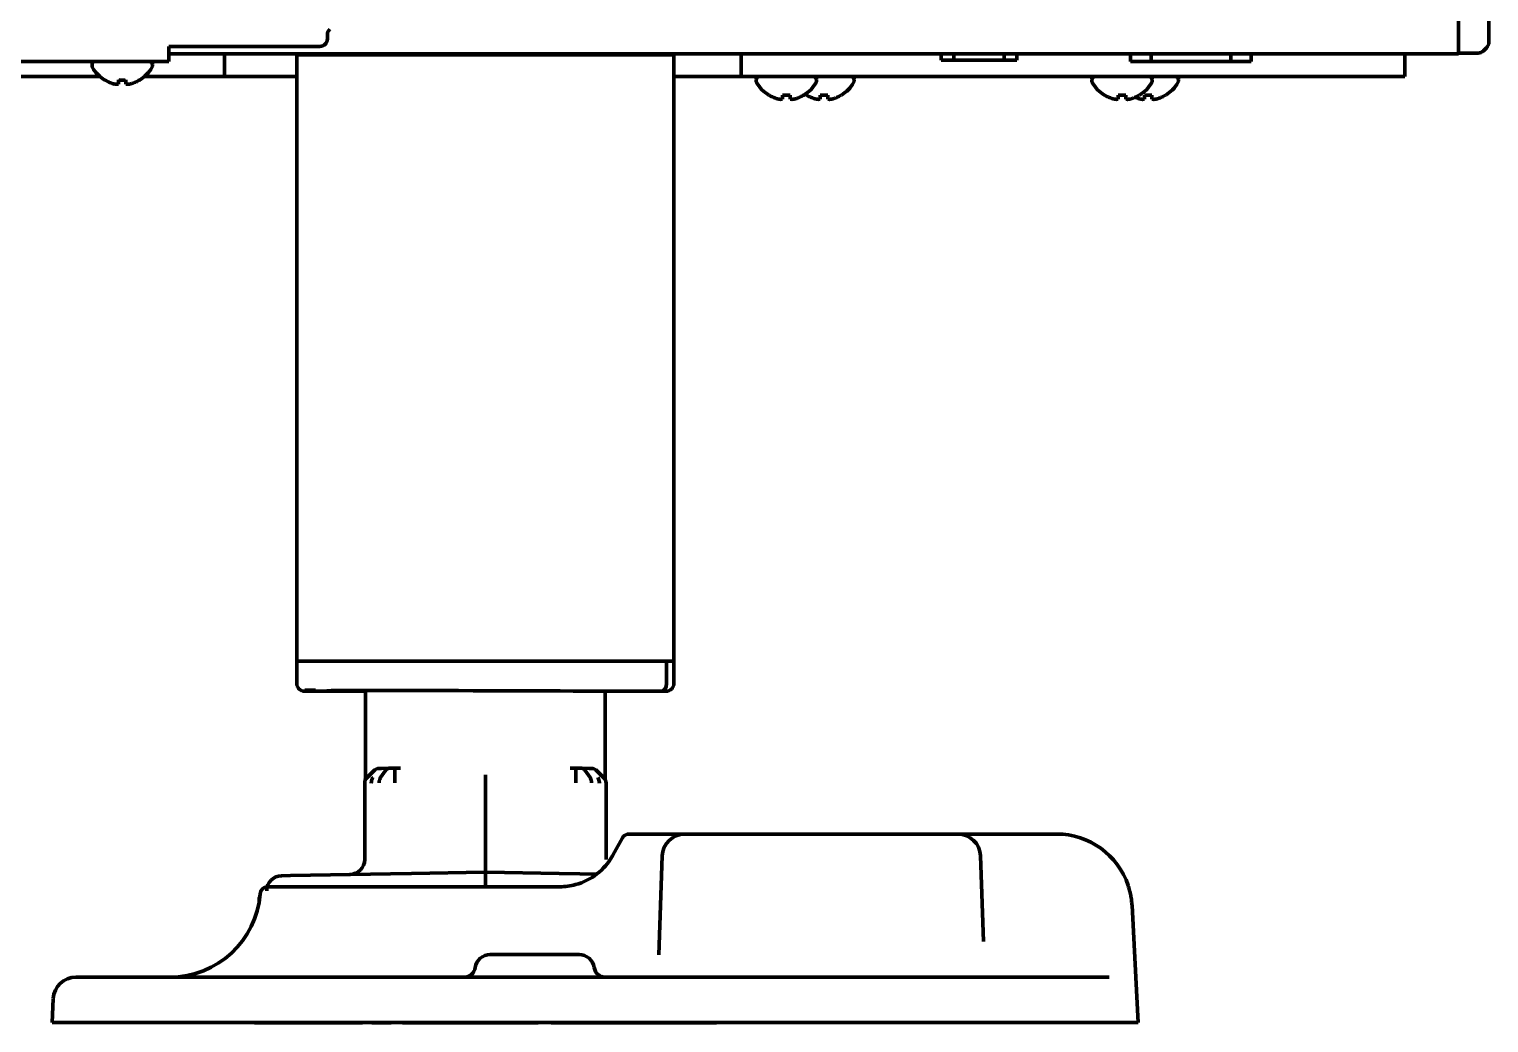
# Model space of a CAD drawing. Header units: inches. Extents: x -3077 to 7201, y 316 to 5463.
# Drawn here: x 5286.7 to 5480.3, y 1905.2 to 2037.1 of the extents above; entities that cross this region are included whole.
import ezdxf

# ---------------------------------------------------------------- set-up
doc = ezdxf.new("R2010")
doc.units = ezdxf.units.IN

msp = doc.modelspace()

# ---------------------------------------------------------------- linework, layer by layer
at = {"linetype": 'Continuous', "lineweight": 70}
for p, q in [((5476.28, 2081.96), (5476.28, 2035.56)), ((5480.28, 2035.48), (5480.28, 2082.03)), ((5326.28, 2035.76), (5326.28, 2036.32)), ((5305.28, 2034.76), (5325.28, 2034.76)), ((5305.28, 2034.76), (5305.28, 2032.76)), ((5476.28, 2035.56), (5476.28, 2033.76)), ((5479.57, 2034.17), (5479.99, 2034.59)), ((5480.28, 2035.48), (5480.28, 2035.29)), ((4726.08, 2032.76), (5305.28, 2032.76)), ((5295.08, 2032.36), (5295.08, 2032.16)), ((5303.08, 2032.16), (5303.08, 2032.36)), ((5305.27, 2033.76), (5476.28, 2033.76)), ((5312.64, 2033.76), (5312.64, 2030.76)), ((5322.23, 2033.66), (5322.23, 2033.76)), ((5324.03, 2033.66), (5322.23, 2033.66)), ((5322.23, 2033.66), (5322.23, 1953.21)), ((5323.43, 2033.66), (5323.43, 2033.76)), ((5370.43, 2033.66), (5324.03, 2033.66)), ((5372.23, 2033.66), (5370.43, 2033.66)), ((5371.03, 2033.66), (5371.03, 2033.76)), ((5372.23, 2033.66), (5372.23, 2033.76)), ((5372.23, 1953.21), (5372.23, 2033.66)), ((5381.14, 2033.76), (5381.14, 2030.76)), ((5407.68, 2033.76), (5407.68, 2032.96)), ((5409.36, 2032.96), (5407.68, 2032.96)), ((5409.36, 2032.96), (5409.36, 2033.76)), ((5416, 2032.96), (5409.36, 2032.96)), ((5416, 2033.76), (5416, 2032.96)), ((5417.68, 2032.96), (5416, 2032.96)), ((5417.68, 2032.96), (5417.68, 2033.76)), ((5432.78, 2033.76), (5432.78, 2032.76)), ((5435.49, 2032.76), (5432.78, 2032.76)), ((5435.49, 2033.76), (5435.49, 2032.76)), ((5435.49, 2032.76), (5446.07, 2032.76)), ((5446.07, 2032.76), (5446.07, 2033.76)), ((5446.07, 2032.76), (5448.78, 2032.76)), ((5448.78, 2032.76), (5448.78, 2033.76)), ((5469.14, 2033.76), (5469.14, 2030.76)), ((5476.28, 2033.88), (5478.86, 2033.88)), ((5296.12, 2030.76), (5249.8, 2030.76)), ((5296.78, 2030.28), (5296.78, 2030.31)), ((5301.38, 2030.31), (5301.38, 2030.28)), ((5309.64, 2030.76), (5302.03, 2030.76)), ((5312.64, 2030.76), (5309.64, 2030.76)), ((5320.64, 2030.76), (5312.64, 2030.76)), ((5322.23, 2030.76), (5320.64, 2030.76)), ((5373.14, 2030.76), (5372.23, 2030.76)), ((5381.14, 2030.76), (5373.14, 2030.76)), ((5389.14, 2030.76), (5381.14, 2030.76)), ((5383.14, 2030.36), (5383.14, 2030.16)), ((5466.14, 2030.76), (5389.14, 2030.76)), ((5391.14, 2030.16), (5391.14, 2030.36)), ((5396.12, 2030.16), (5396.12, 2030.36)), ((5427.64, 2030.36), (5427.64, 2030.16)), ((5435.64, 2030.16), (5435.64, 2030.36)), ((5439.12, 2030.16), (5439.12, 2030.36)), ((5469.14, 2030.76), (5466.14, 2030.76)), ((5384.84, 2028.28), (5384.84, 2028.31)), ((5389.44, 2028.31), (5389.44, 2028.28)), ((5389.82, 2028.28), (5389.82, 2028.31)), ((5394.42, 2028.31), (5394.42, 2028.28)), ((5429.34, 2028.28), (5429.34, 2028.31)), ((5433.94, 2028.31), (5433.94, 2028.28)), ((5437.42, 2028.31), (5437.42, 2028.28)), ((5324.03, 1953.21), (5322.23, 1953.21)), ((5322.23, 1950.35), (5322.23, 1953.21)), ((5370.43, 1953.21), (5324.03, 1953.21)), ((5372.23, 1953.21), (5370.43, 1953.21)), ((5371.27, 1953.21), (5371.27, 1950.21)), ((5371.27, 1953.21), (5371.27, 1950.21)), ((5372.23, 1950.21), (5372.23, 1953.21)), ((5322.23, 1950.35), (5322.23, 1950.21)), ((5323.66, 1949.21), (5323.89, 1949.21)), ((5323.66, 1949.21), (5323.89, 1949.21)), ((5323.89, 1949.21), (5331.35, 1949.21)), ((5323.89, 1949.21), (5331.35, 1949.21)), ((5331.35, 1949.3), (5331.35, 1937.51)), ((5362.08, 1949.21), (5370.56, 1949.21)), ((5362.08, 1949.21), (5370.56, 1949.21)), ((5363.1, 1937.51), (5363.1, 1949.21)), ((5370.57, 1949.21), (5370.79, 1949.21)), ((5370.57, 1949.21), (5370.8, 1949.21)), ((5332.44, 1938.66), (5331.52, 1937.72)), ((5333.14, 1938.96), (5333.45, 1938.97)), ((5333.99, 1938.69), (5333.34, 1937.74)), ((5333.45, 1938.97), (5334.48, 1938.98)), ((5335.21, 1938.7), (5335.21, 1937.76)), ((5335.22, 1939), (5335.98, 1939.01)), ((5347.23, 1927.21), (5347.23, 1937.27)), ((5358.48, 1939.01), (5359.24, 1939)), ((5359.25, 1938.7), (5359.25, 1937.76)), ((5359.97, 1938.98), (5361.01, 1938.97)), ((5360.47, 1938.69), (5361.12, 1937.74)), ((5361.01, 1938.97), (5361.32, 1938.96)), ((5361.12, 1937.74), (5361.12, 1937.74)), ((5362.02, 1938.66), (5362.94, 1937.72)), ((5331.23, 1926.89), (5331.23, 1937.02)), ((5363.23, 1937.02), (5363.23, 1926.89)), ((5365.41, 1929.74), (5364.35, 1927.85)), ((5366.28, 1930.26), (5367.68, 1930.26)), ((5367.68, 1930.26), (5373.68, 1930.26)), ((5373.68, 1930.26), (5379.17, 1930.26)), ((5379.17, 1930.26), (5404.39, 1930.26)), ((5404.39, 1930.26), (5409.88, 1930.26)), ((5409.88, 1930.26), (5418.1, 1930.26)), ((5418.1, 1930.26), (5422.98, 1930.26)), ((5364.35, 1927.85), (5364.07, 1927.35)), ((5370.22, 1914.25), (5370.68, 1927.36)), ((5412.88, 1927.36), (5413.28, 1915.99)), ((5320.21, 1924.73), (5321.38, 1924.75)), ((5321.38, 1924.75), (5334.67, 1924.99)), ((5334.67, 1924.99), (5337.43, 1925.03)), ((5337.43, 1925.03), (5347.12, 1925.2)), ((5347.12, 1925.2), (5347.23, 1925.21)), ((5347.23, 1925.21), (5347.33, 1925.2)), ((5347.33, 1925.2), (5357.03, 1925.03)), ((5357.03, 1925.03), (5359.78, 1924.99)), ((5359.78, 1924.99), (5362.01, 1924.95)), ((5353.78, 1923.26), (5318.36, 1923.26)), ((5357.09, 1923.26), (5353.78, 1923.26)), ((5317.24, 1921.46), (5317.24, 1921.71)), ((5317.24, 1921.34), (5317.24, 1921.46)), ((5432.97, 1920.78), (5433.6, 1908.64)), ((5359.68, 1914.26), (5347.87, 1914.26)), ((5353.78, 1911.26), (5292.94, 1911.26)), ((5425.62, 1911.26), (5353.78, 1911.26)), ((5429.95, 1911.26), (5425.62, 1911.26)), ((5289.94, 1908.41), (5289.78, 1905.26)), ((5433.6, 1908.64), (5433.78, 1905.26)), ((5353.78, 1905.26), (5289.78, 1905.26)), ((5330.93, 1905.21), (5316.73, 1905.21)), ((5334.75, 1905.21), (5332.19, 1905.21)), ((5354.25, 1905.21), (5336.26, 1905.21)), ((5353.78, 1905.26), (5425.79, 1905.26)), ((5377.73, 1905.21), (5355.96, 1905.21)), ((5433.78, 1905.26), (5425.79, 1905.26))]:
    msp.add_line(p, q, dxfattribs=at)
for centre, radius, start, end in [((5327.28, 2036.32), 1, 133.35, 180), ((5325.28, 2035.76), 1, 270, 0), ((5478.86, 2034.88), 1, 270, 315), ((5479.28, 2035.29), 1, 315, 0), ((5295.48, 2032.36), 0.4, 90, 180), ((5295.48, 2032.16), 0.4, 180, 210.3012), ((5302.68, 2032.36), 0.4, 0, 90), ((5302.68, 2032.16), 0.4, 329.6988, 0), ((5299.28, 2034.38), 4.8, 210.3012, 238.4186), ((5299.08, 2034.06), 3.78, 262.3959, 269.9965), ((5299.08, 2034.06), 3.78, 270.0035, 277.6041), ((5298.88, 2034.38), 4.8, 301.5837, 329.6988), ((5383.54, 2030.36), 0.4, 90, 180), ((5383.54, 2030.16), 0.4, 180, 210.3012), ((5390.74, 2030.36), 0.4, 0, 90), ((5390.74, 2030.16), 0.4, 329.6988, 0), ((5395.72, 2030.36), 0.4, 0, 90), ((5395.72, 2030.16), 0.4, 329.6988, 0), ((5428.04, 2030.36), 0.4, 90, 180), ((5428.04, 2030.16), 0.4, 180, 210.3012), ((5435.24, 2030.36), 0.4, 0, 90), ((5435.24, 2030.16), 0.4, 329.6988, 0), ((5438.72, 2030.36), 0.4, 0, 90), ((5438.72, 2030.16), 0.4, 329.6988, 0), ((5387.34, 2032.38), 4.8, 210.3012, 238.4186), ((5387.14, 2032.06), 3.78, 262.3959, 269.9965), ((5387.14, 2032.06), 3.78, 270.0035, 277.6041), ((5386.94, 2032.38), 4.8, 301.5837, 329.6988), ((5392.32, 2032.38), 4.8, 235.9285, 238.4186), ((5392.12, 2032.06), 3.78, 262.3959, 269.9965), ((5392.12, 2032.06), 3.78, 270.0035, 277.6041), ((5391.92, 2032.38), 4.8, 301.5837, 329.6988), ((5431.84, 2032.38), 4.8, 210.3012, 238.4186), ((5431.64, 2032.06), 3.78, 262.3959, 269.9965), ((5431.64, 2032.06), 3.78, 270.0035, 277.6041), ((5431.44, 2032.38), 4.8, 301.5837, 329.6988), ((5435.12, 2032.06), 3.78, 262.3959, 269.9965), ((5435.12, 2032.06), 3.78, 270.0035, 277.6041), ((5434.92, 2032.38), 4.8, 301.5837, 329.6988), ((5332.23, 1937.02), 1, 135.5, 180), ((5329.35, 1937.87), 2, 344.3099, 0.04), ((5333.16, 1937.96), 1, 91, 135.5), ((5362.23, 1937.02), 1, 0, 44.5), ((5366.28, 1929.26), 1, 90, 150.78), ((5373.68, 1927.26), 3, 90, 178), ((5409.88, 1927.26), 3, 2, 90), ((5422.98, 1920.26), 10, 18.4467, 90), ((5329.23, 1926.89), 2, 271, 0), ((5357.09, 1931.26), 8, 285.3157, 330.78), ((5320.24, 1922.73), 2, 91, 180), ((5305.4, 1923.26), 12, 270, 355.5883), ((5317.74, 1921.71), 0.5, 145.883, 180), ((5318.36, 1922.26), 1, 92.6385, 175.5883), ((5347.87, 1912.26), 2, 90, 171.7868), ((5359.68, 1912.26), 2, 8.2132, 90), ((5344.41, 1912.76), 1.5, 270, 351.7868), ((5363.15, 1912.76), 1.5, 188.2132, 270), ((5292.94, 1908.26), 3, 90, 177), ((5316.73, 1905.71), 0.5, 244.1573, 270), ((5377.73, 1905.71), 0.5, 270, 295.8427)]:
    msp.add_arc(centre, radius, start, end, dxfattribs=at)
for centre, major_axis, ratio, start_param, end_param in [((5323.23, 1950.21), (1, 0), 0.999995, 3.141593, 4.709304), ((5324.73, 1949.21), (-1.5, 0), 0.003085, 0.00001, 0.785408), ((5324.73, 1949.34), (-1.5, 0), 0.003085, 4.712399, 5.977528), ((5347.23, 1949.21), (-21, 0.06), 0.003085, 3.927, 6.996876), ((5370.56, 1950.21), (0, 1), 0.707107, 3.141593, 4.712389), ((5370.56, 1950.21), (0, 1), 0.707107, 3.141593, 4.712389), ((5369.73, 1949.21), (1.5, 0), 0.003085, 5.497778, 6.283176), ((5371.23, 1950.21), (1, 0), 0.999995, 4.715474, 6.283185), ((5332.81, 1937.02), (0.01, -1), 0.707088, 3.925849, 4.70425), ((5359.22, 1938), (-0.017, -1), 0.01745, 2.356346, 3.141594), ((5360.61, 1937.04), (-0.017, -1), 0.707053, 1.583129, 2.362365), ((5361.3, 1937.96), (0, 1), 1, 5.48906, 6.265732), ((5361.64, 1937.02), (-0.01, -1), 0.707088, 1.578072, 2.357338)]:
    msp.add_ellipse(centre, major_axis=major_axis, ratio=ratio, start_param=start_param, end_param=end_param, dxfattribs=at)
for points, knots in [([(5296.78, 2030.31), (5296.98, 2030.19), (5297.19, 2030.08), (5297.52, 2029.94), (5297.63, 2029.9), (5297.85, 2029.82), (5297.96, 2029.79), (5298.08, 2029.76)], [0, 0, 0, 0, 0.5, 0.5, 0.75, 0.75, 1, 1, 1, 1]), ([(5299.58, 2030.31), (5299.58, 2030.19), (5299.58, 2030.08), (5299.58, 2029.94), (5299.58, 2029.9), (5299.58, 2029.82), (5299.58, 2029.79), (5299.58, 2029.76)], [0, 0, 0, 0, 0.5, 0.5, 0.75, 0.75, 1, 1, 1, 1]), ([(5384.84, 2028.31), (5385.04, 2028.19), (5385.25, 2028.08), (5385.58, 2027.94), (5385.69, 2027.9), (5385.91, 2027.82), (5386.02, 2027.79), (5386.14, 2027.76)], [0, 0, 0, 0, 0.5, 0.5, 0.75, 0.75, 1, 1, 1, 1]), ([(5387.64, 2028.31), (5387.64, 2028.19), (5387.64, 2028.08), (5387.64, 2027.94), (5387.64, 2027.9), (5387.64, 2027.82), (5387.64, 2027.79), (5387.64, 2027.76)], [0, 0, 0, 0, 0.5, 0.5, 0.75, 0.75, 1, 1, 1, 1]), ([(5389.82, 2028.31), (5390.02, 2028.19), (5390.23, 2028.08), (5390.56, 2027.94), (5390.67, 2027.9), (5390.89, 2027.82), (5391, 2027.79), (5391.12, 2027.76)], [0, 0, 0, 0, 0.5, 0.5, 0.75, 0.75, 1, 1, 1, 1]), ([(5392.62, 2028.31), (5392.62, 2028.19), (5392.62, 2028.08), (5392.62, 2027.94), (5392.62, 2027.9), (5392.62, 2027.82), (5392.62, 2027.79), (5392.62, 2027.76)], [0, 0, 0, 0, 0.5, 0.5, 0.75, 0.75, 1, 1, 1, 1]), ([(5429.34, 2028.31), (5429.54, 2028.19), (5429.75, 2028.08), (5430.07, 2027.94), (5430.18, 2027.9), (5430.41, 2027.82), (5430.52, 2027.79), (5430.64, 2027.76)], [0, 0, 0, 0, 0.5, 0.5, 0.75, 0.75, 1, 1, 1, 1]), ([(5432.14, 2028.31), (5432.14, 2028.19), (5432.14, 2028.08), (5432.14, 2027.94), (5432.14, 2027.9), (5432.14, 2027.82), (5432.14, 2027.79), (5432.14, 2027.76)], [0, 0, 0, 0, 0.5, 0.5, 0.75, 0.75, 1, 1, 1, 1]), ([(5435.62, 2028.31), (5435.62, 2028.19), (5435.62, 2028.08), (5435.62, 2027.94), (5435.62, 2027.9), (5435.62, 2027.82), (5435.62, 2027.79), (5435.62, 2027.76)], [0, 0, 0, 0, 0.5, 0.5, 0.75, 0.75, 1, 1, 1, 1]), ([(5433.41, 2028), (5433.43, 2028), (5433.44, 2027.99), (5433.56, 2027.94), (5433.67, 2027.9), (5433.89, 2027.82), (5434, 2027.79), (5434.12, 2027.76)], [0, 0, 0, 0, 0.049853, 0.049853, 0.524927, 0.524927, 1, 1, 1, 1]), ([(5332.31, 1937.73), (5332.3, 1937.72), (5332.3, 1937.71), (5332.28, 1937.68), (5332.27, 1937.67), (5332.25, 1937.63), (5332.24, 1937.61), (5332.2, 1937.53), (5332.18, 1937.47), (5332.15, 1937.38), (5332.14, 1937.35), (5332.13, 1937.28), (5332.13, 1937.25), (5332.12, 1937.19), (5332.11, 1937.15), (5332.11, 1937.1), (5332.11, 1937.09), (5332.11, 1937.08), (5332.11, 1937.06), (5332.11, 1937.04), (5332.11, 1937.02)], [0, 0, 0, 0, 0.0625, 0.0625, 0.125, 0.125, 0.25, 0.25, 0.5, 0.5, 0.625, 0.625, 0.75, 0.75, 0.875, 0.90625, 0.921875, 0.921875, 0.9375, 1, 1, 1, 1]), ([(5333.34, 1937.74), (5333.33, 1937.72), (5333.3, 1937.69), (5333.28, 1937.65), (5333.28, 1937.63), (5333.27, 1937.63), (5333.27, 1937.63), (5333.27, 1937.62), (5333.27, 1937.61), (5333.26, 1937.6), (5333.23, 1937.54), (5333.21, 1937.48), (5333.18, 1937.36), (5333.16, 1937.29), (5333.15, 1937.17), (5333.14, 1937.11), (5333.14, 1937.04)], [0, 0, 0, 0, 0.125, 0.1875, 0.195313, 0.195313, 0.203125, 0.203125, 0.21875, 0.25, 0.25, 0.5, 0.5, 0.75, 0.75, 1, 1, 1, 1]), ([(5333.99, 1938.69), (5334.02, 1938.73), (5334.06, 1938.77), (5334.12, 1938.83), (5334.13, 1938.85), (5334.17, 1938.87), (5334.18, 1938.88), (5334.2, 1938.89), (5334.21, 1938.9), (5334.26, 1938.93), (5334.3, 1938.95), (5334.36, 1938.97), (5334.37, 1938.97), (5334.39, 1938.97), (5334.39, 1938.97), (5334.4, 1938.97), (5334.4, 1938.98), (5334.41, 1938.98), (5334.44, 1938.98), (5334.46, 1938.98), (5334.48, 1938.98)], [0, 0, 0, 0, 0.25, 0.25, 0.375, 0.375, 0.4375, 0.4375, 0.5, 0.5, 0.75, 0.75, 0.8125, 0.828125, 0.828125, 0.84375, 0.84375, 0.875, 0.875, 1, 1, 1, 1]), ([(5334.48, 1938.98), (5334.53, 1938.98), (5334.58, 1938.99), (5334.67, 1938.99), (5334.7, 1938.99), (5334.74, 1938.99), (5334.76, 1938.99), (5334.79, 1938.99), (5334.8, 1938.99), (5334.88, 1938.99), (5334.95, 1938.99), (5335.05, 1938.99), (5335.08, 1938.99), (5335.15, 1938.99), (5335.18, 1939), (5335.22, 1939)], [0, 0, 0, 0, 0.25, 0.25, 0.375, 0.375, 0.4375, 0.4375, 0.5, 0.5, 0.75, 0.75, 0.875, 0.875, 1, 1, 1, 1]), ([(5335.21, 1938.7), (5335.21, 1938.75), (5335.21, 1938.83), (5335.21, 1938.89), (5335.21, 1938.94), (5335.21, 1938.96), (5335.21, 1938.98), (5335.21, 1938.98), (5335.21, 1938.99), (5335.21, 1938.99), (5335.21, 1938.99), (5335.22, 1938.99), (5335.22, 1939), (5335.22, 1939)], [0, 0, 0, 0, 0.25, 0.5, 0.5, 0.75, 0.75, 0.8125, 0.84375, 0.84375, 0.875, 0.875, 1, 1, 1, 1]), ([(5335.22, 1937.06), (5335.21, 1937.12), (5335.21, 1937.18), (5335.21, 1937.31), (5335.21, 1937.37), (5335.21, 1937.47), (5335.21, 1937.51), (5335.21, 1937.55), (5335.21, 1937.55), (5335.21, 1937.56), (5335.21, 1937.56), (5335.21, 1937.56), (5335.21, 1937.57), (5335.21, 1937.58), (5335.21, 1937.6), (5335.21, 1937.67), (5335.21, 1937.72), (5335.21, 1937.76)], [0, 0, 0, 0, 0.25, 0.25, 0.5, 0.5, 0.625, 0.65625, 0.660156, 0.660156, 0.664063, 0.664063, 0.671875, 0.6875, 0.75, 0.75, 1, 1, 1, 1]), ([(5347.23, 1937.55), (5347.23, 1937.64), (5347.23, 1937.74), (5347.23, 1937.88), (5347.23, 1937.95), (5347.23, 1938.04), (5347.23, 1938.08), (5347.23, 1938.09), (5347.23, 1938.1), (5347.23, 1938.11), (5347.23, 1938.12), (5347.23, 1938.12)], [0, 0, 0, 0, 0.5, 0.5, 0.75, 0.875, 0.9375, 0.9375, 0.96875, 0.96875, 1, 1, 1, 1]), ([(5347.23, 1937.55), (5347.23, 1937.55), (5347.23, 1937.55), (5347.23, 1937.53), (5347.23, 1937.48), (5347.23, 1937.41), (5347.23, 1937.34), (5347.23, 1937.29), (5347.23, 1937.27)], [0, 0, 0, 0, 0.000031, 0.000031, 0.250024, 0.500016, 0.750008, 1, 1, 1, 1]), ([(5359.24, 1939), (5359.26, 1939), (5359.28, 1939), (5359.31, 1938.99), (5359.36, 1938.99), (5359.44, 1938.99), (5359.51, 1938.99), (5359.56, 1938.99), (5359.57, 1938.99), (5359.61, 1938.99), (5359.62, 1938.99), (5359.7, 1938.99), (5359.76, 1938.99), (5359.84, 1938.99), (5359.87, 1938.99), (5359.92, 1938.98), (5359.95, 1938.98), (5359.97, 1938.98)], [0, 0, 0, 0, 0.0625, 0.0625, 0.125, 0.25, 0.375, 0.375, 0.4375, 0.4375, 0.5, 0.5, 0.75, 0.75, 0.875, 0.875, 1, 1, 1, 1]), ([(5359.25, 1937.76), (5359.25, 1937.72), (5359.25, 1937.67), (5359.25, 1937.56), (5359.25, 1937.5), (5359.25, 1937.38), (5359.25, 1937.31), (5359.25, 1937.19), (5359.25, 1937.12), (5359.25, 1937.06)], [0, 0, 0, 0, 0.25, 0.25, 0.5, 0.5, 0.75, 0.75, 1, 1, 1, 1]), ([(5360.47, 1938.69), (5360.43, 1938.73), (5360.4, 1938.77), (5360.35, 1938.82), (5360.34, 1938.83), (5360.32, 1938.85), (5360.31, 1938.85), (5360.28, 1938.88), (5360.26, 1938.89), (5360.2, 1938.93), (5360.16, 1938.95), (5360.1, 1938.97), (5360.09, 1938.97), (5360.07, 1938.97), (5360.07, 1938.97), (5360.06, 1938.97), (5360.05, 1938.98), (5360.05, 1938.98), (5360.02, 1938.98), (5360, 1938.98), (5359.97, 1938.98)], [0, 0, 0, 0, 0.25, 0.25, 0.3125, 0.3125, 0.375, 0.375, 0.5, 0.5, 0.75, 0.75, 0.8125, 0.828125, 0.828125, 0.84375, 0.84375, 0.875, 0.875, 1, 1, 1, 1]), ([(5362.15, 1937.73), (5362.15, 1937.73), (5362.15, 1937.73), (5362.16, 1937.7), (5362.2, 1937.65), (5362.24, 1937.58), (5362.27, 1937.49), (5362.3, 1937.4), (5362.32, 1937.31), (5362.34, 1937.22), (5362.35, 1937.12), (5362.35, 1937.06), (5362.35, 1937.02)], [0, 0, 0, 0, 0.00004, 0.00004, 0.125035, 0.25003, 0.375025, 0.50002, 0.625015, 0.75001, 0.875005, 1, 1, 1, 1]), ([(5363.18, 1937.32), (5363.18, 1937.32), (5363.18, 1937.32), (5363.18, 1937.33), (5363.18, 1937.34), (5363.17, 1937.35), (5363.17, 1937.35), (5363.17, 1937.36)], [0, 0, 0, 0, 0.555109, 0.898472, 0.948951, 0.984417, 1, 1, 1, 1]), ([(5347.23, 1927.21), (5347.23, 1927.15), (5347.23, 1927.04), (5347.23, 1926.88), (5347.23, 1926.71), (5347.23, 1926.56), (5347.23, 1926.4), (5347.23, 1926.25), (5347.23, 1926.11), (5347.23, 1925.98), (5347.23, 1925.85), (5347.23, 1925.73), (5347.23, 1925.63), (5347.23, 1925.53), (5347.23, 1925.44), (5347.23, 1925.37), (5347.23, 1925.31), (5347.23, 1925.26), (5347.23, 1925.23), (5347.23, 1925.21), (5347.23, 1925.21), (5347.23, 1925.21)], [0, 0, 0, 0, 0.052794, 0.105589, 0.158383, 0.211178, 0.263972, 0.316766, 0.369561, 0.422355, 0.47515, 0.527944, 0.580739, 0.633533, 0.686327, 0.739122, 0.791916, 0.844711, 0.897505, 0.950299, 1, 1, 1, 1]), ([(5347.23, 1923.21), (5347.23, 1923.22), (5347.23, 1923.24), (5347.23, 1923.27), (5347.23, 1923.29), (5347.23, 1923.34), (5347.23, 1923.37), (5347.23, 1923.47), (5347.23, 1923.6), (5347.23, 1923.72), (5347.23, 1923.82), (5347.23, 1923.85), (5347.23, 1923.91), (5347.23, 1923.94), (5347.23, 1924.09), (5347.23, 1924.21), (5347.23, 1924.37), (5347.23, 1924.42), (5347.23, 1924.5), (5347.23, 1924.52), (5347.23, 1924.57), (5347.23, 1924.6), (5347.23, 1924.71), (5347.23, 1924.79), (5347.23, 1924.89), (5347.23, 1924.9), (5347.23, 1924.93), (5347.23, 1924.94), (5347.23, 1924.95), (5347.23, 1924.99), (5347.23, 1925.03), (5347.23, 1925.1), (5347.23, 1925.14), (5347.23, 1925.17), (5347.23, 1925.18), (5347.23, 1925.19), (5347.23, 1925.19), (5347.23, 1925.2), (5347.23, 1925.21), (5347.23, 1925.21)], [0, 0, 0, 0, 0.015666, 0.015666, 0.031332, 0.031332, 0.062663, 0.062663, 0.125326, 0.187989, 0.187989, 0.219321, 0.219321, 0.250653, 0.250653, 0.375979, 0.375979, 0.438642, 0.438642, 0.469974, 0.469974, 0.501305, 0.501305, 0.626631, 0.626631, 0.657963, 0.657963, 0.673629, 0.673629, 0.689295, 0.751958, 0.751958, 0.877284, 0.877284, 0.908616, 0.908616, 0.939947, 0.939947, 1, 1, 1, 1]), ([(5359.2, 1923.54), (5358.85, 1923.45), (5358.51, 1923.37), (5357.8, 1923.28), (5357.45, 1923.26), (5357.09, 1923.26)], [0, 0, 0, 0, 0.5, 0.5, 1, 1, 1, 1])]:
    msp.add_open_spline(points, degree=3, knots=knots, dxfattribs=at)
for points, degree in [([(5298.58, 2029.76), (5298.58, 2029.77), (5298.58, 2029.8), (5298.58, 2029.85), (5298.58, 2029.91), (5298.58, 2029.97), (5298.58, 2030.04), (5298.58, 2030.11), (5298.58, 2030.2), (5298.58, 2030.27), (5298.58, 2030.31)], 3), ([(5300.08, 2029.76), (5300.13, 2029.77), (5300.24, 2029.8), (5300.4, 2029.85), (5300.56, 2029.91), (5300.72, 2029.97), (5300.87, 2030.04), (5301.03, 2030.11), (5301.19, 2030.2), (5301.32, 2030.27), (5301.38, 2030.31)], 3), ([(5298.08, 2029.76), (5298.11, 2029.76), (5298.16, 2029.75), (5298.23, 2029.75), (5298.3, 2029.74), (5298.37, 2029.74), (5298.44, 2029.75), (5298.51, 2029.75), (5298.56, 2029.76), (5298.58, 2029.76)], 3), ([(5299.58, 2029.76), (5299.6, 2029.76), (5299.65, 2029.75), (5299.72, 2029.75), (5299.79, 2029.74), (5299.86, 2029.74), (5299.94, 2029.75), (5300.01, 2029.75), (5300.06, 2029.76), (5300.08, 2029.76)], 3), ([(5386.64, 2027.76), (5386.64, 2027.77), (5386.64, 2027.8), (5386.64, 2027.85), (5386.64, 2027.91), (5386.64, 2027.97), (5386.64, 2028.04), (5386.64, 2028.11), (5386.64, 2028.2), (5386.64, 2028.27), (5386.64, 2028.31)], 3), ([(5388.14, 2027.76), (5388.19, 2027.77), (5388.3, 2027.8), (5388.46, 2027.85), (5388.62, 2027.91), (5388.78, 2027.97), (5388.93, 2028.04), (5389.09, 2028.11), (5389.25, 2028.2), (5389.38, 2028.27), (5389.44, 2028.31)], 3), ([(5391.62, 2027.76), (5391.62, 2027.77), (5391.62, 2027.8), (5391.62, 2027.85), (5391.62, 2027.91), (5391.62, 2027.97), (5391.62, 2028.04), (5391.62, 2028.11), (5391.62, 2028.2), (5391.62, 2028.27), (5391.62, 2028.31)], 3), ([(5393.12, 2027.76), (5393.17, 2027.77), (5393.28, 2027.8), (5393.44, 2027.85), (5393.6, 2027.91), (5393.76, 2027.97), (5393.91, 2028.04), (5394.07, 2028.11), (5394.23, 2028.2), (5394.36, 2028.27), (5394.42, 2028.31)], 3), ([(5431.14, 2027.76), (5431.14, 2027.77), (5431.14, 2027.8), (5431.14, 2027.85), (5431.14, 2027.91), (5431.14, 2027.97), (5431.14, 2028.04), (5431.14, 2028.11), (5431.14, 2028.2), (5431.14, 2028.27), (5431.14, 2028.31)], 3), ([(5432.64, 2027.76), (5432.69, 2027.77), (5432.8, 2027.8), (5432.96, 2027.85), (5433.12, 2027.91), (5433.27, 2027.97), (5433.43, 2028.04), (5433.58, 2028.11), (5433.75, 2028.2), (5433.87, 2028.27), (5433.94, 2028.31)], 3), ([(5434.62, 2027.76), (5434.62, 2027.77), (5434.62, 2027.8), (5434.62, 2027.85), (5434.62, 2027.91), (5434.62, 2027.97), (5434.62, 2028.04), (5434.62, 2028.11), (5434.62, 2028.2), (5434.62, 2028.27), (5434.62, 2028.31)], 3), ([(5436.12, 2027.76), (5436.17, 2027.77), (5436.28, 2027.8), (5436.44, 2027.85), (5436.6, 2027.91), (5436.76, 2027.97), (5436.91, 2028.04), (5437.07, 2028.11), (5437.23, 2028.2), (5437.36, 2028.27), (5437.42, 2028.31)], 3), ([(5386.14, 2027.76), (5386.17, 2027.76), (5386.22, 2027.75), (5386.29, 2027.75), (5386.36, 2027.74), (5386.43, 2027.74), (5386.5, 2027.75), (5386.57, 2027.75), (5386.62, 2027.76), (5386.64, 2027.76)], 3), ([(5387.64, 2027.76), (5387.66, 2027.76), (5387.71, 2027.75), (5387.78, 2027.75), (5387.85, 2027.74), (5387.92, 2027.74), (5388, 2027.75), (5388.07, 2027.75), (5388.12, 2027.76), (5388.14, 2027.76)], 3), ([(5391.12, 2027.76), (5391.15, 2027.76), (5391.2, 2027.75), (5391.27, 2027.75), (5391.34, 2027.74), (5391.41, 2027.74), (5391.48, 2027.75), (5391.55, 2027.75), (5391.6, 2027.76), (5391.62, 2027.76)], 3), ([(5392.62, 2027.76), (5392.64, 2027.76), (5392.69, 2027.75), (5392.76, 2027.75), (5392.83, 2027.74), (5392.9, 2027.74), (5392.98, 2027.75), (5393.05, 2027.75), (5393.1, 2027.76), (5393.12, 2027.76)], 3), ([(5430.64, 2027.76), (5430.66, 2027.76), (5430.71, 2027.75), (5430.79, 2027.75), (5430.86, 2027.74), (5430.93, 2027.74), (5431, 2027.75), (5431.07, 2027.75), (5431.11, 2027.76), (5431.14, 2027.76)], 3), ([(5432.14, 2027.76), (5432.16, 2027.76), (5432.21, 2027.75), (5432.28, 2027.75), (5432.35, 2027.74), (5432.42, 2027.74), (5432.49, 2027.75), (5432.57, 2027.75), (5432.61, 2027.76), (5432.64, 2027.76)], 3), ([(5434.12, 2027.76), (5434.15, 2027.76), (5434.2, 2027.75), (5434.27, 2027.75), (5434.34, 2027.74), (5434.41, 2027.74), (5434.48, 2027.75), (5434.55, 2027.75), (5434.6, 2027.76), (5434.62, 2027.76)], 3), ([(5435.62, 2027.76), (5435.64, 2027.76), (5435.69, 2027.75), (5435.76, 2027.75), (5435.83, 2027.74), (5435.9, 2027.74), (5435.98, 2027.75), (5436.05, 2027.75), (5436.1, 2027.76), (5436.12, 2027.76)], 3), ([(5331.28, 1937.33), (5331.26, 1937.29), (5331.3, 1937.36)], 2), ([(5361.12, 1937.74), (5361.13, 1937.72), (5361.16, 1937.67), (5361.2, 1937.59), (5361.24, 1937.51), (5361.26, 1937.42), (5361.29, 1937.33), (5361.3, 1937.24), (5361.31, 1937.14), (5361.31, 1937.07), (5361.31, 1937.04)], 3), ([(5363.19, 1937.31), (5363.19, 1937.31), (5363.19, 1937.3)], 2), ([(5432.47, 1923.42), (5432.54, 1923.21), (5432.66, 1922.77), (5432.81, 1922.12), (5432.91, 1921.45), (5432.95, 1921), (5432.97, 1920.78)], 3)]:
    msp.add_open_spline(points, degree=degree, dxfattribs=at)

doc.saveas('drawing.dxf')
